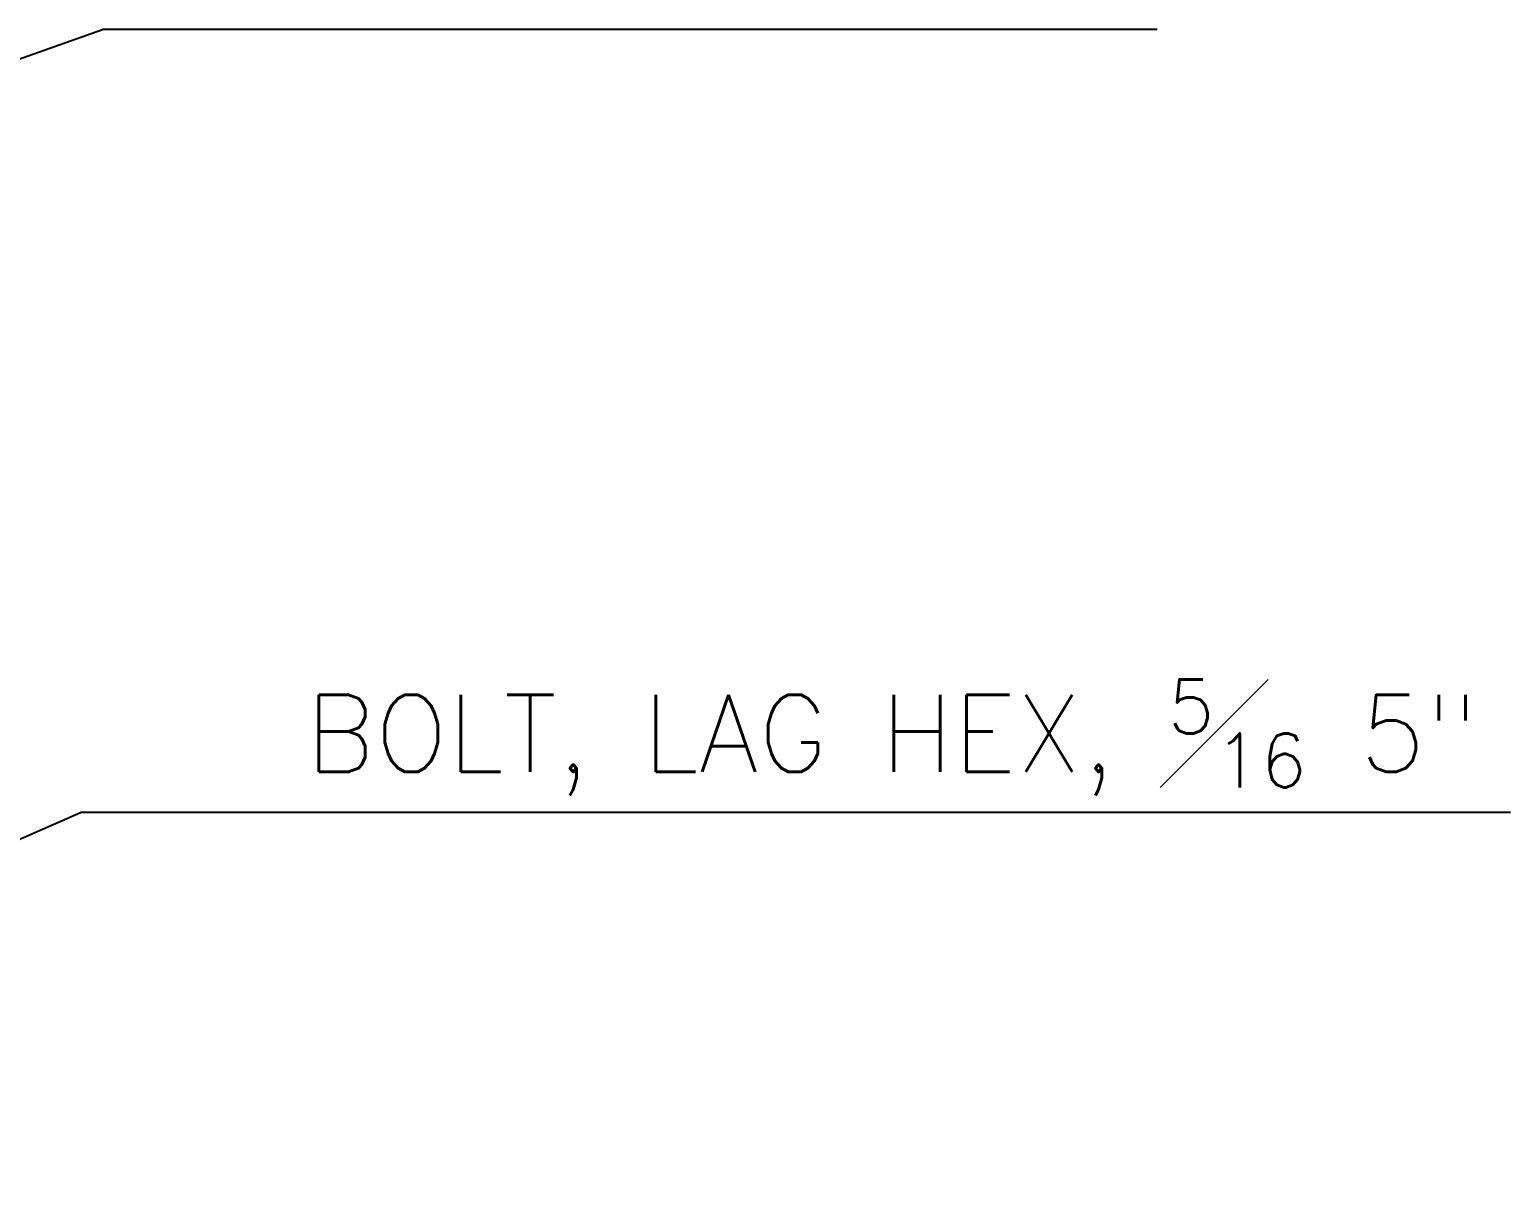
# Model space of a CAD drawing. Header units: millimetres. Extents: x 1522 to 2996, y -37 to 935.
# Drawn here: x 2418.1 to 2541, y 293.3 to 388.6 of the extents above; entities that cross this region are included whole.
import ezdxf

# ---------------------------------------------------------------- set-up
doc = ezdxf.new("R2010")
doc.units = ezdxf.units.MM
doc.styles.get("Standard").update_dxf_attribs({"font": 'simplex.shx'})

msp = doc.modelspace()

# ---------------------------------------------------------------- linework, layer by layer
at = {"linetype": 'ByBlock', "lineweight": -2}
for p, q in [((2357.615, 365.138), (2424.167, 388.568)), ((2511.714, 388.568), (2424.167, 388.568)), ((2352.944, 293.313), (2422.326, 323.59)), ((2541.027, 323.59), (2422.326, 323.59))]:
    msp.add_line(p, q, dxfattribs=at)

# ---------------------------------------------------------------- texts
at = {"lineweight": 15, "insert": (2538.39, 334.64), "char_height": 6.4, "attachment_point": 3}
msp.add_mtext('{\\A1;BOLT, LAG HEX, {\\H0.7x;\\S5#16;} 5"}', dxfattribs=at)

doc.saveas('drawing.dxf')
